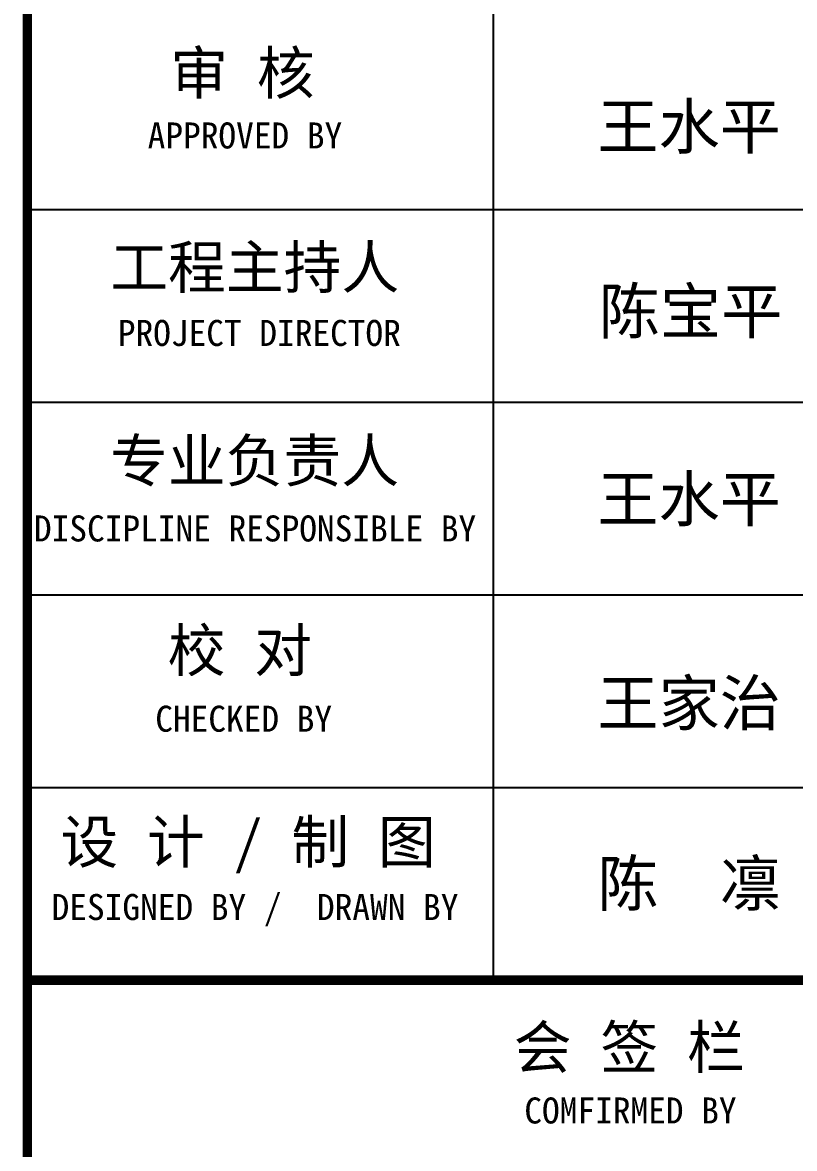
# Model space of a CAD drawing. Extents: x -522490 to 417652, y 450811 to 1108047.
# Drawn here: x 396121 to 399528, y 509373 to 514339 of the extents above; entities that cross this region are included whole.
import ezdxf

# ---------------------------------------------------------------- set-up
doc = ezdxf.new("R2010")
doc.units = 0
doc.header["$LTSCALE"] = 1000
doc.header["$MEASUREMENT"] = 0
doc.layers.add('PUB_TEXT', color=7, linetype='Continuous')
doc.layers.add('PUB_TITLE', color=4, linetype='Continuous')
doc.styles.add('TQ', font='')
doc.styles.get('TQ').set_extended_font_data('SimSun')

msp = doc.modelspace()

# ---------------------------------------------------------------- linework, layer by layer
at = {"layer": 'PUB_TITLE'}
for p, q in [((398199.5, 510115), (398199.5, 516065)), ((396142.5, 513515), (401752.5, 513515)), ((396142.5, 512665), (401752.5, 512665)), ((396142.5, 511815), (401752.5, 511815)), ((396142.5, 510965), (401752.5, 510965)), ((396142.5, 510115), (401752.5, 510115))]:
    msp.add_line(p, q, dxfattribs=at)
at = {"layer": 'PUB_TITLE', "lineweight": 40, "const_width": 42.5}
for points in [[(396142.5, 540343), (396142.5, 500343)], [(396142.5, 510115), (401752.5, 510115)]]:
    msp.add_lwpolyline(points, dxfattribs=at)

# ---------------------------------------------------------------- texts
at = {"layer": 'PUB_TEXT', "style": 'TQ'}
for s, p in [('王水平', (398657.9, 513781.8)), ('陈宝平', (398664, 512967)), ('王水平', (398657.9, 512139)), ('王家治', (398657.9, 511239)), ('陈  凛', (398657.9, 510443))]:
    msp.add_text(s, height=198, dxfattribs=at).set_placement(p)
at = {"layer": 'PUB_TEXT', "attachment_point": 1, "style": 'TQ'}
for s, insert, char_height, width in [('审 核', (396773, 514210.3), 187, 1427.856), ('APPROVED BY', (396673.5, 513898.4), 114.75, 2399.55), ('工程主持人', (396508.3, 513353.6), 187, 1739.562), ('PROJECT DIRECTOR', (396541.8, 513027.4), 114.75, 2399.55), ('专业负责人', (396507.5, 512500.2), 187, 1661.535), ('DISCIPLINE RESPONSIBLE BY', (396171.7, 512165.2), 114.75, 2399.55), ('校 对', (396761.6, 511663.6), 187, 2006.142), ('CHECKED BY', (396707, 511326.1), 114.75, 2399.55), ('设 计 / 制 图', (396288.4, 510819.2), 187, 2576.963), ('DESIGNED BY /  DRAWN BY', (396249.7, 510495.6), 114.75, 2399.55), ('会 签 栏', (398288.9, 509913.6), 187, 2223.6), ('COMFIRMED BY', (398335.7, 509598.3), 114.75, 2399.55)]:
    msp.add_mtext(s, dxfattribs=dict(at, insert=insert, char_height=char_height, width=width))

doc.saveas('drawing.dxf')
